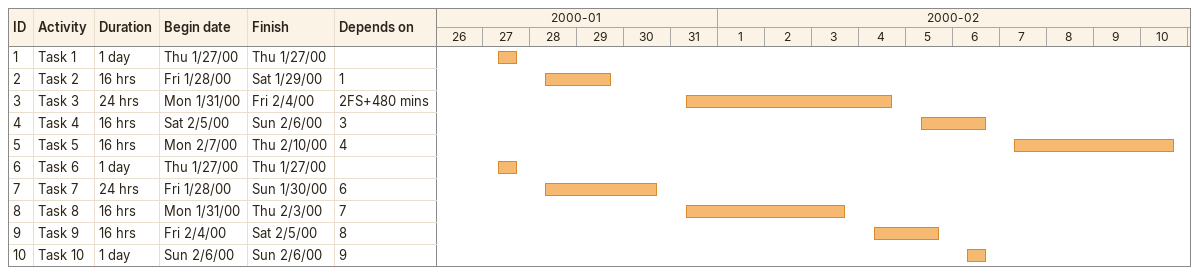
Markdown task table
| ID | Task | Duration | Start | Finish | Predecessors |
|---|---|---|---|---|---|
| 1 | Task 1 | 1d | 2000-01-27 | 2000-01-27 |  |
| 2 | Task 2 | 16h | 2000-01-28 | 2000-01-29 | 1 |
| 3 | Task 3 | 24h | 2000-01-31 | 2000-02-04 | 2FS+480min |
| 4 | Task 4 | 16h | 2000-02-05 | 2000-02-06 | 3 |
| 5 | Task 5 | 16h | 2000-02-07 | 2000-02-10 | 4 |
| 6 | Task 6 | 1d | 2000-01-27 | 2000-01-27 |  |
| 7 | Task 7 | 24h | 2000-01-28 | 2000-01-30 | 6 |
| 8 | Task 8 | 16h | 2000-01-31 | 2000-02-03 | 7 |
| 9 | Task 9 | 16h | 2000-02-04 | 2000-02-05 | 8 |
| 10 | Task 10 | 1d | 2000-02-06 | 2000-02-06 | 9 |
